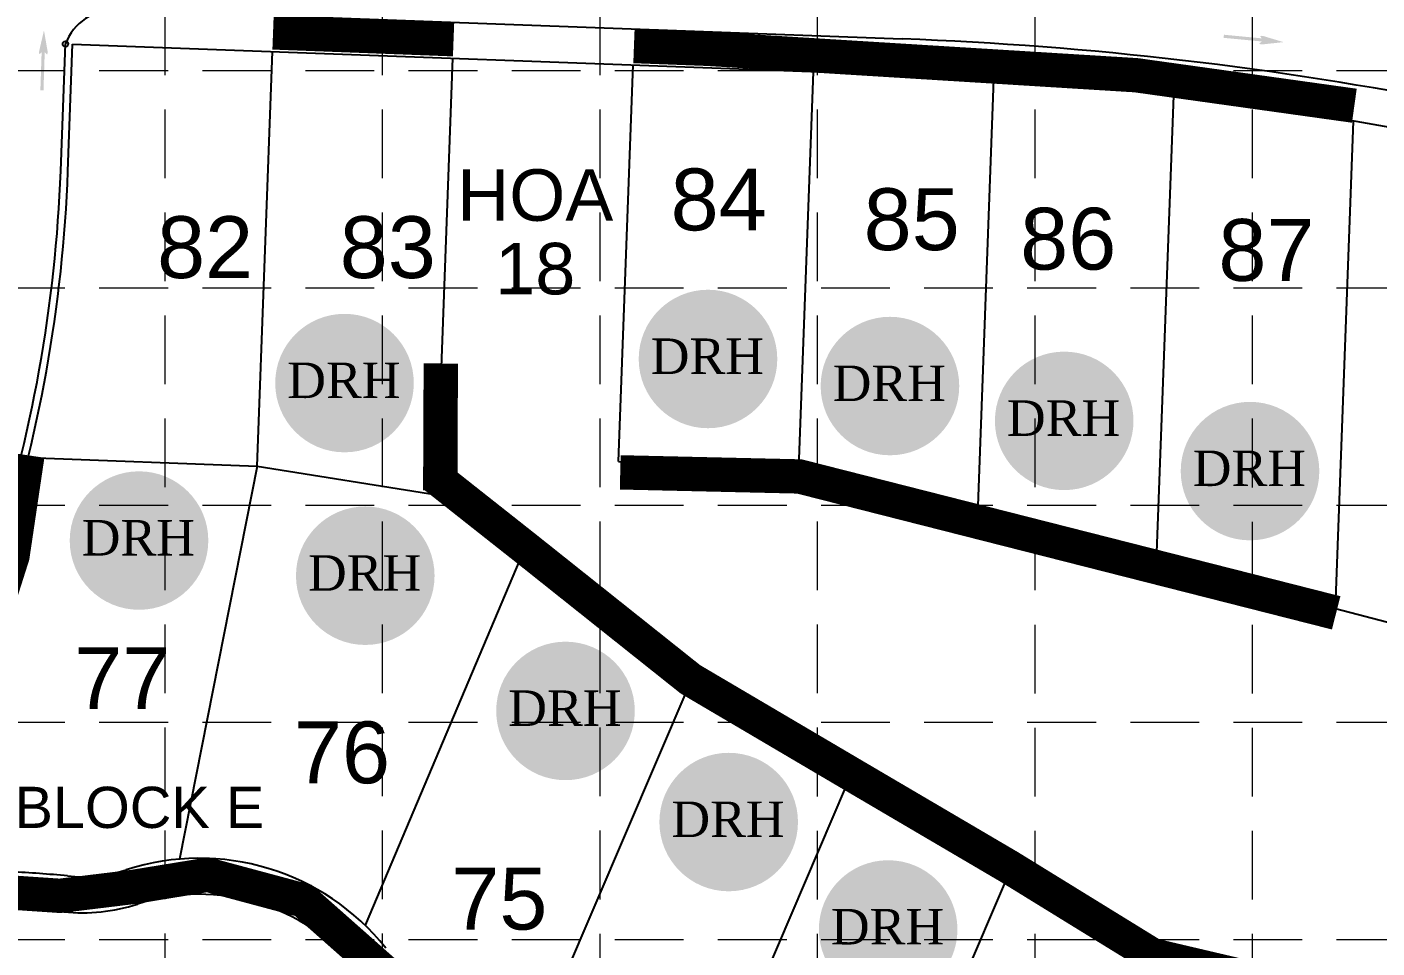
# Model space of a CAD drawing. Header units: inches. Extents: x 3312 to 5850, y 7905 to 11961.
# Drawn here: x 4287.8 to 4680.5, y 10309.8 to 10578 of the extents above; entities that cross this region are included whole.
import ezdxf
from ezdxf.enums import TextEntityAlignment as Align

# ---------------------------------------------------------------- set-up
doc = ezdxf.new("R2010")
doc.units = ezdxf.units.IN
doc.header["$LTSCALE"] = 80
doc.header["$MEASUREMENT"] = 0
doc.linetypes.add('HIDDEN', pattern=[0.375, 0.25, -0.125])
for name, color, linetype in [('1 BLOCK NUMBER', 7, 'Continuous'), ('1 LOT NUMBER', 7, 'Continuous'), ('BASE', 7, 'Continuous'), ('ECB', 84, 'Continuous'), ('grid', 254, 'HIDDEN'), ('LEGEND', 7, 'Continuous'), ('LOT NUM', 7, 'Continuous'), ('LOTLINE', 7, 'Continuous'), ('PAVING', 7, 'Continuous'), ('ROW', 7, 'Continuous'), ('SILT', 200, 'Continuous')]:
    doc.layers.add(name, color=color, linetype=linetype)
doc.styles.add('DRHorton', font='dutcheb.ttf')
doc.styles.get("Standard").update_dxf_attribs({"font": 'ARIAL.TTF', "height": 25})

# ---------------------------------------------------------------- blocks, each defined once
blk = doc.blocks.new('DRHorton')
h = blk.add_hatch(color=1)
h.paths.add_polyline_path([(78.7, 25.78, 1), (40.43, 25.78, 1)])
h.paths.add_polyline_path([(42.33, 17.91), (76.5, 17.91), (76.5, 34.87), (42.33, 34.87)], flags=24)
at = {"layer": 'BASE', "color": 176, "style": 'DRHorton'}
blk.add_text('DRH', height=9.814, dxfattribs=at).set_placement((59.39, 21.64), align=Align.CENTER)

msp = doc.modelspace()

# ---------------------------------------------------------------- hatches: boundary and pattern name
at = {"layer": 'PAVING'}
h = msp.add_hatch(color=256, dxfattribs=at)
edge = h.paths.add_edge_path()
edge.add_line((4291.46, 10570.16), (4292.01, 10570.71))
edge.add_line((4292.01, 10570.71), (4291.64, 10559.6))
edge.add_line((4291.64, 10559.6), (4292.55, 10559.57))
edge.add_line((4292.55, 10559.57), (4292.91, 10570.68))
edge.add_line((4292.91, 10570.68), (4293.53, 10570.08))
edge.add_line((4293.53, 10570.08), (4293.53, 10570.08))
edge.add_ellipse((4293.59, 10570.65), major_axis=(-0.019, -0.588), ratio=0.285714, start_angle=345.5033, end_angle=485.8315)
edge.add_line((4293.74, 10570.99), (4293.74, 10570.99))
edge.add_line((4293.74, 10570.99), (4292.69, 10577.04))
edge.add_line((4292.69, 10577.04), (4291.3, 10571.06))
edge.add_line((4291.3, 10571.06), (4291.31, 10571.06))
edge.add_ellipse((4291.43, 10570.72), major_axis=(-0.019, -0.588), ratio=0.285714, start_angle=235.2731, end_angle=377.1827)
edge.add_line((4291.46, 10570.16), (4291.46, 10570.16))
edge.add_line((4291.46, 10570.16), (4291.46, 10570.16))
edge.add_line((4291.46, 10570.16), (4291.46, 10570.16))
h = msp.add_hatch(color=256, dxfattribs=at)
edge = h.paths.add_edge_path()
edge.add_line((4646.56, 10575.29), (4647.07, 10574.72))
edge.add_line((4647.07, 10574.72), (4636.01, 10575.78))
edge.add_line((4636.01, 10575.78), (4635.92, 10574.88))
edge.add_line((4635.92, 10574.88), (4646.99, 10573.82))
edge.add_line((4646.99, 10573.82), (4646.35, 10573.24))
edge.add_line((4646.35, 10573.24), (4646.35, 10573.24))
edge.add_ellipse((4646.91, 10573.14), major_axis=(-0.585, 0.056), ratio=0.285714, start_angle=345.5033, end_angle=485.8315)
edge.add_line((4647.24, 10572.97), (4647.24, 10572.97))
edge.add_line((4647.24, 10572.97), (4653.35, 10573.63))
edge.add_line((4653.35, 10573.63), (4647.47, 10575.4))
edge.add_line((4647.47, 10575.4), (4647.47, 10575.39))
edge.add_ellipse((4647.12, 10575.29), major_axis=(-0.585, 0.056), ratio=0.285714, start_angle=235.2731, end_angle=377.1827)
edge.add_line((4646.56, 10575.29), (4646.56, 10575.29))
edge.add_line((4646.56, 10575.29), (4646.56, 10575.29))
edge.add_line((4646.56, 10575.29), (4646.56, 10575.29))

# ---------------------------------------------------------------- linework, layer by layer
at = {"layer": 'ECB', "const_width": 10}
for points in [[(4359.34, 10576.46), (4411.87, 10574.47)], [(4464.35, 10572.49), (4486.07, 10571.67), (4610.47, 10563.99), (4673.96, 10555.11)], [(4825.04, 10142.13), (4780.65, 10142.99), (4605.21, 10183.29), (4571.75, 10192.07), (4513.27, 10214.28), (4391.96, 10302.65), (4368.17, 10323.7), (4340.34, 10331.17), (4318.63, 10327.63), (4297.33, 10325.04), (4270.85, 10326.83), (4265.28, 10329.82), (4262.49, 10336.18), (4264.79, 10360.84), (4267.4, 10372.55), (4275.89, 10399.98), (4283.52, 10424), (4287.87, 10453.34)]]:
    msp.add_lwpolyline(points, dxfattribs=at)
at = {"layer": 'grid', "color": 252, "linetype": 'HIDDEN', "lineweight": 0}
for p, q in [((4327.94, 8224.04), (4327.94, 11894.2)), ((4391.21, 8224.03), (4391.21, 11894.2)), ((4454.49, 8224.02), (4454.49, 11894.2)), ((4517.77, 8224.01), (4517.77, 11894.2)), ((4581.04, 8224), (4581.04, 11894.2)), ((4644.32, 8223.99), (4644.32, 11894.2)), ((3378.79, 10565.4), (5783.3, 10565.4)), ((3378.79, 10502.12), (5783.3, 10502.12)), ((3378.79, 10438.84), (5783.3, 10438.84)), ((3378.79, 10375.57), (5783.3, 10375.57)), ((3378.79, 10312.29), (5783.3, 10312.29))]:
    msp.add_line(p, q, dxfattribs=at)
at = {"layer": 'LOTLINE'}
for p, q in [((4354.76, 10450.19), (4359.23, 10570.86)), ((4406.98, 10441.82), (4411.69, 10568.91)), ((4459.88, 10451.55), (4464.16, 10566.97)), ((4512.34, 10449.6), (4516.62, 10565.02)), ((4564.37, 10435.98), (4569.07, 10562.72)), ((4616.4, 10422.35), (4621.43, 10558.04)), ((4668.44, 10408.73), (4673.69, 10550.64)), ((4288.08, 10452.66), (4354.76, 10450.19)), ((4354.76, 10450.19), (4332.11, 10335.74)), ((4354.76, 10450.19), (4406.98, 10441.82)), ((4459.88, 10451.55), (4512.34, 10449.6)), ((4512.34, 10449.6), (4928.59, 10340.61)), ((4480.01, 10385.59), (4406.98, 10441.82)), ((4431.26, 10423.13), (4386.11, 10316.48)), ((4480.01, 10385.59), (4435.21, 10280.73)), ((4480.01, 10385.59), (4614.49, 10303.29)), ((4526.17, 10357.34), (4478.26, 10245.2)), ((4572.34, 10329.09), (4523.84, 10215.58))]:
    msp.add_line(p, q, dxfattribs=at)
at = {"layer": 'PAVING'}
for p, q in [((4313.78, 10583.05), (4542.41, 10574.57)), ((4297.56, 10536.16), (4298.93, 10573.09))]:
    msp.add_line(p, q, dxfattribs=at)
msp.add_circle((4298.93, 10573.09), 0.788, dxfattribs=at)
for centre, radius, start, end in [((4504.11, 9541.03), 1065.75, 69.75942, 82.28242), ((4313.22, 10567.83), 15.22, 87.8778, 159.7971), ((4504.11, 9541.03), 1034.25, 69.75942, 87.87775), ((3882.05, 10551.55), 415.8, 341.7979, 357.8777), ((4337.92, 10266.68), 58.8, 38.5258, 107.8761), ((4270.55, 10043.53), 278.25, 84.2382, 87.8777), ((4303.75, 10372.61), 52.5, 264.2382, 287.8761)]:
    msp.add_arc(centre, radius, start, end, dxfattribs=at)
at = {"layer": 'ROW'}
for p, q in [((4299.66, 10536.08), (4301.03, 10573.01)), ((4301.03, 10573.01), (4542.02, 10564.08))]:
    msp.add_line(p, q, dxfattribs=at)
for centre, radius, start, end in [((4504.11, 9541.03), 1076.25, 69.75942, 83.05125), ((4504.11, 9541.03), 1023.75, 69.75942, 87.87775), ((3882.05, 10551.55), 417.9, 341.7979, 357.8777), ((4337.92, 10266.68), 69.3, 38.5258, 107.8761), ((4270.55, 10043.53), 288.75, 84.2382, 87.4971), ((4303.75, 10372.61), 42, 264.2382, 287.8761)]:
    msp.add_arc(centre, radius, start, end, dxfattribs=at)
at = {"layer": 'SILT', "const_width": 10}
for points in [[(4407.99, 10443.11), (4408.15, 10480.05)], [(4819.88, 10147.43), (4819.89, 10153.12), (4842.52, 10256.27), (4779.78, 10274.76), (4717.82, 10287.56), (4665.8, 10295.85), (4615.29, 10307.71), (4573.53, 10333.46), (4527.45, 10360.56), (4480.78, 10388.08), (4432.75, 10426.36), (4406.08, 10447.44)], [(4668.67, 10407.44), (4512.47, 10447.16), (4460.36, 10448.35)]]:
    msp.add_lwpolyline(points, dxfattribs=at)

# ---------------------------------------------------------------- block references
at = {"layer": 'LEGEND', "xscale": 1.053696000000173, "yscale": 1.053695999999945, "zscale": 1.05369599999999}
for p in [(4423.13, 10454.2), (4317.37, 10447.18), (4476.07, 10446.32), (4526.77, 10436.18), (4580.84, 10421.55), (4257.58, 10401.33), (4323.41, 10391.09), (4381.67, 10351.72), (4429.15, 10319.36), (4475.55, 10288.08)]:
    msp.add_blockref('DRHorton', p, dxfattribs=at)

# ---------------------------------------------------------------- texts
at = {"layer": '1 BLOCK NUMBER'}
msp.add_text('BLOCK E ', height=12, dxfattribs=at).set_placement((4284.12, 10350.8), align=Align.MIDDLE_LEFT)
at = {"layer": '1 LOT NUMBER'}
for s, p in [('84', (4475.02, 10527.82)), ('85', (4531.18, 10522.06)), ('82', (4325.59, 10513.92)), ('83', (4378.74, 10513.92)), ('86', (4576.73, 10516.39)), ('87', (4634.39, 10513.11)), ('77', (4301.49, 10388.4)), ('76', (4365.42, 10366.81)), ('75', (4411.2, 10324.21))]:
    msp.add_text(s, height=18, dxfattribs=at).set_placement(p, align=Align.MIDDLE_LEFT)
at = {"layer": 'LOT NUM', "insert": (4435.64, 10518.28), "char_height": 15, "attachment_point": 5, "line_spacing_factor": 0.857143}
msp.add_mtext('HOA\\P18', dxfattribs=at)

doc.saveas('drawing.dxf')
